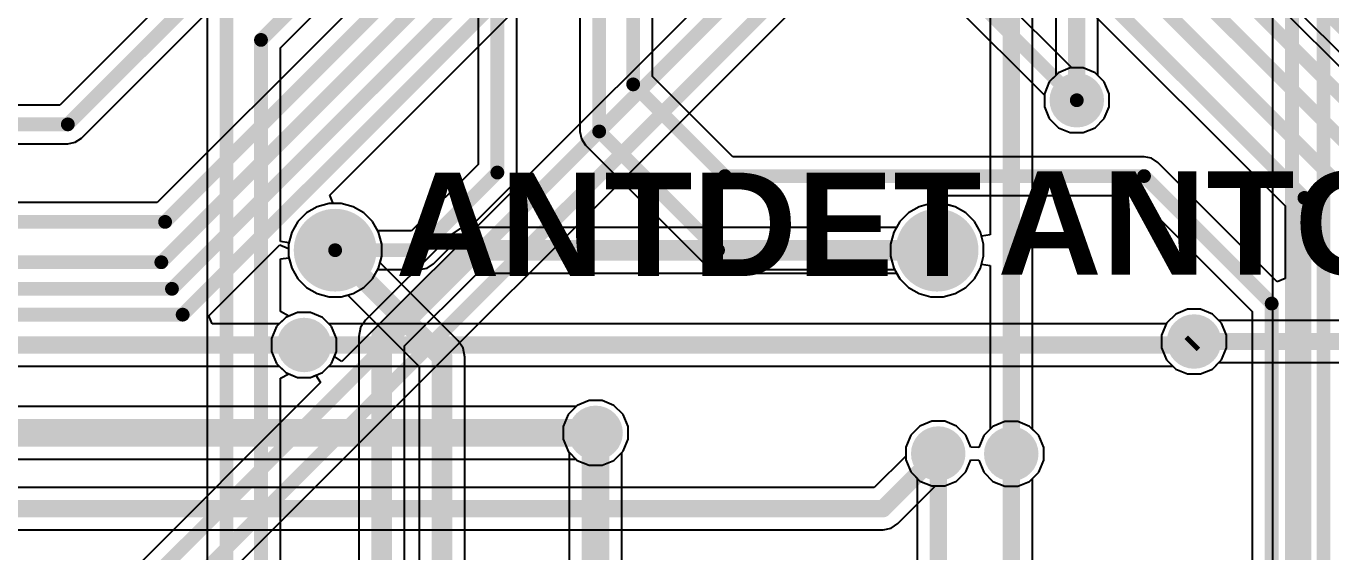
# Model space of a CAD drawing. Header units: inches. Extents: x -0.91 to 3.86, y -0.82 to 4.16.
# Drawn here: x 0.829 to 1.585, y 1.929 to 2.234 of the extents above; entities that cross this region are included whole.
import ezdxf

# ---------------------------------------------------------------- set-up
doc = ezdxf.new("R2010")
doc.units = ezdxf.units.IN
doc.header["$MEASUREMENT"] = 0
for name, color, linetype in [('Bottom Layer 1', 5, 'Continuous'), ('Bottom Solder', 6, 'Continuous'), ('GND+Signal', 16, 'Continuous'), ('Multi-Layer', 9, 'Continuous'), ('Pad Holes', 156, 'Continuous'), ('PWR+Signal', 76, 'Continuous'), ('Top Layer 1', 1, 'Continuous'), ('Top Overlay', 2, 'Continuous'), ('Top Solder', 216, 'Continuous'), ('Via Holes', 16, 'Continuous')]:
    doc.layers.add(name, color=color, linetype=linetype)
doc.styles.add('Arial_Bold', font='', dxfattribs={"height": 0.2})
doc.styles.get('Arial_Bold').set_extended_font_data('Arial', bold=True)

# ---------------------------------------------------------------- blocks, each defined once
blk = doc.blocks.new('T____P______TH_1_8___H_________0_92___70')
at = {"layer": 'Bottom Layer 1'}
h = blk.add_hatch(color=5, dxfattribs=at)
edge = h.paths.add_edge_path()
edge.add_arc((0, 0), 0.02, 0, 360)
at = {"layer": 'Bottom Solder'}
h = blk.add_hatch(color=6, dxfattribs=at)
edge = h.paths.add_edge_path()
edge.add_arc((0, 0), 0.024, 0, 360)
at = {"layer": 'GND+Signal'}
h = blk.add_hatch(color=16, dxfattribs=at)
edge = h.paths.add_edge_path()
edge.add_arc((0, 0), 0.02, 0, 360)
at = {"layer": 'Multi-Layer'}
h = blk.add_hatch(color=9, dxfattribs=at)
edge = h.paths.add_edge_path()
edge.add_arc((0, 0), 0.02, 0, 360)
at = {"layer": 'Pad Holes'}
h = blk.add_hatch(color=7, dxfattribs=at)
edge = h.paths.add_edge_path()
edge.add_arc((0, 0), 0.01, 0, 360)
at = {"layer": 'PWR+Signal'}
h = blk.add_hatch(color=76, dxfattribs=at)
edge = h.paths.add_edge_path()
edge.add_arc((0, 0), 0.02, 0, 360)
at = {"layer": 'Top Layer 1'}
h = blk.add_hatch(color=1, dxfattribs=at)
edge = h.paths.add_edge_path()
edge.add_arc((0, 0), 0.02, 0, 360)
at = {"layer": 'Top Solder'}
h = blk.add_hatch(color=216, dxfattribs=at)
edge = h.paths.add_edge_path()
edge.add_arc((0, 0), 0.024, 0, 360)
blk = doc.blocks.new('T____P______TH_1_8___H_________0_92___71')
at = {"layer": 'Bottom Layer 1'}
h = blk.add_hatch(color=5, dxfattribs=at)
edge = h.paths.add_edge_path()
edge.add_arc((0, 0), 0.02, 0, 360)
at = {"layer": 'Bottom Solder'}
h = blk.add_hatch(color=6, dxfattribs=at)
edge = h.paths.add_edge_path()
edge.add_arc((0, 0), 0.024, 0, 360)
at = {"layer": 'GND+Signal'}
h = blk.add_hatch(color=16, dxfattribs=at)
edge = h.paths.add_edge_path()
edge.add_arc((0, 0), 0.02, 0, 360)
at = {"layer": 'Multi-Layer'}
h = blk.add_hatch(color=9, dxfattribs=at)
edge = h.paths.add_edge_path()
edge.add_arc((0, 0), 0.02, 0, 360)
at = {"layer": 'Pad Holes'}
h = blk.add_hatch(color=7, dxfattribs=at)
edge = h.paths.add_edge_path()
edge.add_arc((0, 0), 0.01, 0, 360)
at = {"layer": 'PWR+Signal'}
h = blk.add_hatch(color=76, dxfattribs=at)
edge = h.paths.add_edge_path()
edge.add_arc((0, 0), 0.02, 0, 360)
at = {"layer": 'Top Layer 1'}
h = blk.add_hatch(color=1, dxfattribs=at)
edge = h.paths.add_edge_path()
edge.add_arc((0, 0), 0.02, 0, 360)
at = {"layer": 'Top Solder'}
h = blk.add_hatch(color=216, dxfattribs=at)
edge = h.paths.add_edge_path()
edge.add_arc((0, 0), 0.024, 0, 360)

msp = doc.modelspace()

# ---------------------------------------------------------------- hatches: boundary and pattern name
at = {"layer": 'Bottom Layer 1'}
h = msp.add_hatch(color=5, dxfattribs=at)
edge = h.paths.add_edge_path()
edge.add_arc((1.438, 2.191), 0.01181, 0, 360)
h = msp.add_hatch(color=5, dxfattribs=at)
edge = h.paths.add_edge_path()
edge.add_arc((0.99, 2.049), 0.01181, 0, 360)
h = msp.add_hatch(color=5, dxfattribs=at)
edge = h.paths.add_edge_path()
edge.add_arc((1.506, 2.051), 0.01181, 0, 360)
h = msp.add_hatch(color=5, dxfattribs=at)
edge = h.paths.add_edge_path()
edge.add_arc((1.159, 1.998), 0.01181, 0, 360)
h = msp.add_hatch(color=5, dxfattribs=at)
edge = h.paths.add_edge_path()
edge.add_arc((1.35767, 1.986), 0.01181, 0, 360)
h = msp.add_hatch(color=5, dxfattribs=at)
edge = h.paths.add_edge_path()
edge.add_arc((1.4, 1.98581), 0.01181, 0, 360)
at = {"layer": 'Bottom Solder'}
h = msp.add_hatch(color=6, dxfattribs=at)
edge = h.paths.add_edge_path()
edge.add_arc((1.438, 2.191), 0.01581, 0, 360)
h = msp.add_hatch(color=6, dxfattribs=at)
edge = h.paths.add_edge_path()
edge.add_arc((1.506, 2.051), 0.01581, 0, 360)
h = msp.add_hatch(color=6, dxfattribs=at)
edge = h.paths.add_edge_path()
edge.add_arc((0.99, 2.049), 0.01581, 0, 360)
h = msp.add_hatch(color=6, dxfattribs=at)
edge = h.paths.add_edge_path()
edge.add_arc((1.159, 1.998), 0.01581, 0, 360)
h = msp.add_hatch(color=6, dxfattribs=at)
edge = h.paths.add_edge_path()
edge.add_arc((1.35767, 1.986), 0.01581, 0, 360)
h = msp.add_hatch(color=6, dxfattribs=at)
edge = h.paths.add_edge_path()
edge.add_arc((1.4, 1.98581), 0.01581, 0, 360)
at = {"layer": 'GND+Signal'}
h = msp.add_hatch(color=16, dxfattribs=at)
edge = h.paths.add_edge_path()
edge.add_arc((1.438, 2.191), 0.01181, 0, 360)
h = msp.add_hatch(color=16, dxfattribs=at)
edge = h.paths.add_edge_path()
edge.add_arc((0.99, 2.049), 0.01181, 0, 360)
h = msp.add_hatch(color=16, dxfattribs=at)
edge = h.paths.add_edge_path()
edge.add_arc((1.506, 2.051), 0.01181, 0, 360)
h = msp.add_hatch(color=16, dxfattribs=at)
edge = h.paths.add_edge_path()
edge.add_arc((1.159, 1.998), 0.01181, 0, 360)
h = msp.add_hatch(color=16, dxfattribs=at)
edge = h.paths.add_edge_path()
edge.add_arc((1.35767, 1.986), 0.01181, 0, 360)
h = msp.add_hatch(color=16, dxfattribs=at)
edge = h.paths.add_edge_path()
edge.add_arc((1.4, 1.98581), 0.01181, 0, 360)
at = {"layer": 'PWR+Signal'}
h = msp.add_hatch(color=76, dxfattribs=at)
edge = h.paths.add_edge_path()
edge.add_arc((1.438, 2.191), 0.01181, 0, 360)
h = msp.add_hatch(color=76, dxfattribs=at)
edge = h.paths.add_edge_path()
edge.add_arc((0.99, 2.049), 0.01181, 0, 360)
h = msp.add_hatch(color=76, dxfattribs=at)
edge = h.paths.add_edge_path()
edge.add_arc((1.506, 2.051), 0.01181, 0, 360)
h = msp.add_hatch(color=76, dxfattribs=at)
edge = h.paths.add_edge_path()
edge.add_arc((1.159, 1.998), 0.01181, 0, 360)
h = msp.add_hatch(color=76, dxfattribs=at)
edge = h.paths.add_edge_path()
edge.add_arc((1.35767, 1.986), 0.01181, 0, 360)
h = msp.add_hatch(color=76, dxfattribs=at)
edge = h.paths.add_edge_path()
edge.add_arc((1.4, 1.98581), 0.01181, 0, 360)
at = {"layer": 'Top Layer 1'}
h = msp.add_hatch(color=1, dxfattribs=at)
edge = h.paths.add_edge_path()
edge.add_arc((1.438, 2.191), 0.01181, 0, 360)
h = msp.add_hatch(color=1, dxfattribs=at)
edge = h.paths.add_edge_path()
edge.add_arc((0.99, 2.049), 0.01181, 0, 360)
h = msp.add_hatch(color=1, dxfattribs=at)
edge = h.paths.add_edge_path()
edge.add_arc((1.506, 2.051), 0.01181, 0, 360)
h = msp.add_hatch(color=1, dxfattribs=at)
edge = h.paths.add_edge_path()
edge.add_arc((1.159, 1.998), 0.01181, 0, 360)
h = msp.add_hatch(color=1, dxfattribs=at)
edge = h.paths.add_edge_path()
edge.add_arc((1.35767, 1.986), 0.01181, 0, 360)
h = msp.add_hatch(color=1, dxfattribs=at)
edge = h.paths.add_edge_path()
edge.add_arc((1.4, 1.98581), 0.01181, 0, 360)
at = {"layer": 'Via Holes'}
h = msp.add_hatch(color=7, dxfattribs=at)
edge = h.paths.add_edge_path()
edge.add_arc((1.438, 2.191), 0.00591, 0, 360)
h = msp.add_hatch(color=7, dxfattribs=at)
edge = h.paths.add_edge_path()
edge.add_arc((0.99, 2.049), 0.00591, 0, 360)
h = msp.add_hatch(color=7, dxfattribs=at)
edge = h.paths.add_edge_path()
edge.add_arc((1.506, 2.051), 0.00591, 0, 360)
h = msp.add_hatch(color=7, dxfattribs=at)
edge = h.paths.add_edge_path()
edge.add_arc((1.159, 1.998), 0.00591, 0, 360)
h = msp.add_hatch(color=7, dxfattribs=at)
edge = h.paths.add_edge_path()
edge.add_arc((1.35767, 1.986), 0.00591, 0, 360)
h = msp.add_hatch(color=7, dxfattribs=at)
edge = h.paths.add_edge_path()
edge.add_arc((1.4, 1.98581), 0.00591, 0, 360)

# ---------------------------------------------------------------- linework, layer by layer
at = {"layer": 'Bottom Layer 1'}
for p, q in [((1.00486, 2.136), (1.43665, 2.56778)), ((1.05278, 2.39265), (0.84835, 2.18822)), ((0.86093, 2.16907), (1.07193, 2.38007)), ((1.01314, 2.24), (0.90476, 2.13162)), ((1.43426, 2.20981), (1.42734, 2.20695)), ((1.44174, 2.20981), (1.43426, 2.20981)), ((1.44866, 2.20695), (1.44174, 2.20981)), ((1.42205, 2.20166), (1.41919, 2.19474)), ((1.42734, 2.20695), (1.42205, 2.20166)), ((1.45395, 2.20166), (1.44866, 2.20695)), ((1.45681, 2.19474), (1.45395, 2.20166)), ((1.41919, 2.19474), (1.41919, 2.18726)), ((1.45681, 2.18726), (1.45681, 2.19474)), ((0.84835, 2.18822), (0.58743, 2.18822)), ((1.41919, 2.18726), (1.42205, 2.18034)), ((1.45395, 2.18034), (1.45681, 2.18726)), ((1.42205, 2.18034), (1.42734, 2.17505)), ((1.44866, 2.17505), (1.45395, 2.18034)), ((1.42734, 2.17505), (1.43426, 2.17219)), ((1.43426, 2.17219), (1.44174, 2.17219)), ((1.44174, 2.17219), (1.44866, 2.17505)), ((0.58743, 2.16578), (0.853, 2.16578)), ((0.853, 2.16578), (0.85729, 2.16664)), ((0.853, 2.16578), (0.853, 2.16578)), ((0.85729, 2.16664), (0.86093, 2.16907)), ((1.00693, 2.131), (1.00486, 2.136)), ((0.90476, 2.13162), (0.79079, 2.13162)), ((1.01156, 2.131), (1.00693, 2.131)), ((1.01842, 2.12916), (1.01156, 2.131)), ((1.02458, 2.12561), (1.01842, 2.12916)), ((1.34658, 2.12916), (1.34042, 2.12561)), ((1.35345, 2.131), (1.34658, 2.12916)), ((1.36056, 2.131), (1.35345, 2.131)), ((1.36742, 2.12916), (1.36056, 2.131)), ((1.37358, 2.12561), (1.36742, 2.12916)), ((1.02961, 2.12058), (1.02458, 2.12561)), ((1.03316, 2.11442), (1.02961, 2.12058)), ((1.3354, 2.12058), (1.33184, 2.11442)), ((1.34042, 2.12561), (1.3354, 2.12058)), ((1.37861, 2.12058), (1.37358, 2.12561)), ((1.38216, 2.11442), (1.37861, 2.12058)), ((1.035, 2.10755), (1.03316, 2.11442)), ((1.33184, 2.11442), (1.33, 2.10755)), ((1.384, 2.10755), (1.38216, 2.11442)), ((0.93472, 2.06585), (0.976, 2.10714)), ((0.976, 2.10714), (0.981, 2.10507)), ((0.981, 2.10507), (0.981, 2.10045)), ((1.035, 2.10045), (1.035, 2.10755)), ((1.33, 2.10755), (1.33, 2.10045)), ((1.384, 2.10045), (1.384, 2.10755)), ((0.981, 2.10045), (0.98284, 2.09358)), ((1.03401, 2.09674), (1.035, 2.10045)), ((1.07937, 2.05137), (1.03401, 2.09674)), ((1.33, 2.10045), (1.33184, 2.09358)), ((1.38216, 2.09358), (1.384, 2.10045)), ((0.98284, 2.09358), (0.9864, 2.08742)), ((1.33184, 2.09358), (1.3354, 2.08742)), ((1.37861, 2.08742), (1.38216, 2.09358)), ((0.9864, 2.08742), (0.99142, 2.08239)), ((0.99142, 2.08239), (0.99758, 2.07884)), ((1.3354, 2.08742), (1.34042, 2.08239)), ((1.34042, 2.08239), (1.34658, 2.07884)), ((1.36742, 2.07884), (1.37358, 2.08239)), ((1.37358, 2.08239), (1.37861, 2.08742)), ((0.99758, 2.07884), (1.00445, 2.077)), ((1.00445, 2.077), (1.01156, 2.077)), ((1.01156, 2.077), (1.01526, 2.07799)), ((1.01526, 2.07799), (1.05675, 2.03651)), ((1.34658, 2.07884), (1.35345, 2.077)), ((1.35345, 2.077), (1.36056, 2.077)), ((1.36056, 2.077), (1.36742, 2.07884)), ((0.93663, 2.06124), (0.93472, 2.06585)), ((0.98626, 2.06781), (0.97934, 2.06495)), ((0.99374, 2.06781), (0.98626, 2.06781)), ((1.00066, 2.06495), (0.99374, 2.06781)), ((1.49534, 2.06695), (1.49005, 2.06166)), ((1.50226, 2.06981), (1.49534, 2.06695)), ((1.50974, 2.06981), (1.50226, 2.06981)), ((1.51666, 2.06695), (1.50974, 2.06981)), ((1.52037, 2.06324), (1.51666, 2.06695)), ((0.97563, 2.06124), (0.93663, 2.06124)), ((0.97934, 2.06495), (0.97563, 2.06124)), ((1.00595, 2.05966), (1.00066, 2.06495)), ((1.00881, 2.05274), (1.00595, 2.05966)), ((1.49005, 2.06166), (1.48719, 2.05474)), ((2.38793, 2.06324), (1.52037, 2.06324)), ((1.00881, 2.04526), (1.00881, 2.05274)), ((1.08225, 2.04707), (1.07937, 2.05137)), ((1.48719, 2.05474), (1.48719, 2.04726)), ((1.00595, 2.03834), (1.00881, 2.04526)), ((1.08325, 2.042), (1.08225, 2.04707)), ((1.48719, 2.04726), (1.49005, 2.04034)), ((0.80047, 2.03676), (0.97563, 2.03676)), ((0.97563, 2.03676), (0.97934, 2.03305)), ((1.00066, 2.03305), (1.00595, 2.03834)), ((1.05675, 2.03651), (1.05675, 1.84072)), ((1.08325, 0.954), (1.08325, 2.042)), ((1.49005, 2.04034), (1.49534, 2.03505)), ((1.51666, 2.03505), (1.52037, 2.03876)), ((1.52037, 2.03876), (2.393, 2.03876)), ((0.97934, 2.03305), (0.98626, 2.03019)), ((0.98626, 2.03019), (0.99374, 2.03019)), ((0.99374, 2.03019), (1.00066, 2.03305)), ((1.49534, 2.03505), (1.50226, 2.03219)), ((1.50226, 2.03219), (1.50974, 2.03219)), ((1.50974, 2.03219), (1.51666, 2.03505)), ((1.14834, 2.01395), (1.14305, 2.00866)), ((1.15526, 2.01681), (1.14834, 2.01395)), ((1.16274, 2.01681), (1.15526, 2.01681)), ((1.16966, 2.01395), (1.16274, 2.01681)), ((1.17495, 2.00866), (1.16966, 2.01395)), ((1.14305, 2.00866), (1.14019, 2.00174)), ((1.17781, 2.00174), (1.17495, 2.00866)), ((1.35393, 2.00481), (1.34702, 2.00195)), ((1.36141, 2.00481), (1.35393, 2.00481)), ((1.36833, 2.00195), (1.36141, 2.00481)), ((1.14019, 2.00174), (1.14019, 1.99426)), ((1.17781, 1.99426), (1.17781, 2.00174)), ((1.34702, 2.00195), (1.34173, 1.99666)), ((1.37362, 1.99666), (1.36833, 2.00195)), ((1.38934, 2.00176), (1.38405, 1.99647)), ((1.39626, 2.00462), (1.38934, 2.00176)), ((1.40374, 2.00462), (1.39626, 2.00462)), ((1.41066, 2.00176), (1.40374, 2.00462)), ((1.41595, 1.99647), (1.41066, 2.00176)), ((1.14019, 1.99426), (1.14305, 1.98734)), ((1.17495, 1.98734), (1.17781, 1.99426)), ((1.34173, 1.99666), (1.33886, 1.98974)), ((1.33886, 1.98974), (1.33886, 1.98226)), ((1.37648, 1.98974), (1.37362, 1.99666)), ((1.38119, 1.98955), (1.37648, 1.98974)), ((1.38405, 1.99647), (1.38119, 1.98955)), ((1.41881, 1.98955), (1.41595, 1.99647)), ((1.14305, 1.98734), (1.14371, 1.98669)), ((1.14371, 1.98669), (1.14371, 1.64)), ((1.17429, 1.98669), (1.17495, 1.98734)), ((1.17429, 1.64633), (1.17429, 1.98669)), ((1.33886, 1.98226), (1.34173, 1.97534)), ((1.41881, 1.98207), (1.41881, 1.98955)), ((1.34173, 1.97534), (1.34544, 1.97163)), ((1.41224, 1.97144), (1.41595, 1.97516)), ((1.41595, 1.97516), (1.41881, 1.98207)), ((1.34544, 1.97163), (1.34544, 1.22276)), ((1.41224, 1.21001), (1.41224, 1.97144))]:
    msp.add_line(p, q, dxfattribs=at)
for points in [[(0.90941, 2.12041, 0.008, 0.008, 0), (1.469, 2.68, 0.008, 0.008, 0)], [(0.90721, 2.097, 0.008, 0.008, 0), (1.45721, 2.647, 0.008, 0.008, 0)], [(0.91338, 2.08159, 0.008, 0.008, 0), (1.44479, 2.613, 0.008, 0.008, 0)], [(0.91959, 2.06659, 0.008, 0.008, 0), (1.432, 2.579, 0.008, 0.008, 0)], [(0.853, 2.177, 0.008, 0.008, 0), (1.064, 2.388, 0.008, 0.008, 0)], [(0.545, 2.177, 0.008, 0.008, 0), (0.853, 2.177, 0.008, 0.008, 0)], [(0.79079, 2.12041, 0.008, 0.008, 0), (0.90941, 2.12041, 0.008, 0.008, 0)], [(1.008, 2.104, 0.012, 0.012, 0), (1.07, 2.042, 0.012, 0.012, 0)], [(0.48, 2.097, 0.008, 0.008, 0), (0.90721, 2.097, 0.008, 0.008, 0)], [(0.48638, 2.08159, 0.008, 0.008, 0), (0.91338, 2.08159, 0.008, 0.008, 0)], [(0.49259, 2.06659, 0.008, 0.008, 0), (0.91959, 2.06659, 0.008, 0.008, 0)], [(0.7954, 2.049, 0.01, 0.01, 0), (0.99, 2.049, 0.01, 0.01, 0)], [(1.506, 2.051, 0.01, 0.01, 0), (2.393, 2.051, 0.01, 0.01, 0)], [(1.07, 0.954, 0.012, 0.012, 0), (1.07, 2.042, 0.012, 0.012, 0)], [(1.159, 1.64, 0.016, 0.016, 0), (1.159, 1.998, 0.016, 0.016, 0)], [(1.35767, 1.22276, 0.01, 0.01, 0), (1.35767, 1.986, 0.01, 0.01, 0)], [(1.4, 1.20494, 0.01, 0.01, 0), (1.4, 1.98581, 0.01, 0.01, 0)]]:
    msp.add_lwpolyline(points, format="xyseb", dxfattribs=at)
for points in [[(0.851, 2.177, 0.004, 0.004, 1), (0.855, 2.177, 0.004, 0.004, 1)], [(0.851, 2.177, 0.004, 0.004, 1), (0.855, 2.177, 0.004, 0.004, 1)], [(0.90741, 2.12041, 0.004, 0.004, 1), (0.91141, 2.12041, 0.004, 0.004, 1)], [(0.90741, 2.12041, 0.004, 0.004, 1), (0.91141, 2.12041, 0.004, 0.004, 1)], [(1.005, 2.104, 0.006, 0.006, 1), (1.011, 2.104, 0.006, 0.006, 1)], [(0.90521, 2.097, 0.004, 0.004, 1), (0.90921, 2.097, 0.004, 0.004, 1)], [(0.90521, 2.097, 0.004, 0.004, 1), (0.90921, 2.097, 0.004, 0.004, 1)], [(0.91138, 2.08159, 0.004, 0.004, 1), (0.91538, 2.08159, 0.004, 0.004, 1)], [(0.91138, 2.08159, 0.004, 0.004, 1), (0.91538, 2.08159, 0.004, 0.004, 1)], [(0.91759, 2.06659, 0.004, 0.004, 1), (0.92159, 2.06659, 0.004, 0.004, 1)], [(0.91759, 2.06659, 0.004, 0.004, 1), (0.92159, 2.06659, 0.004, 0.004, 1)], [(0.9875, 2.049, 0.005, 0.005, 1), (0.9925, 2.049, 0.005, 0.005, 1)], [(1.5035, 2.051, 0.005, 0.005, 1), (1.5085, 2.051, 0.005, 0.005, 1)], [(1.067, 2.042, 0.006, 0.006, 1), (1.073, 2.042, 0.006, 0.006, 1)], [(1.067, 2.042, 0.006, 0.006, 1), (1.073, 2.042, 0.006, 0.006, 1)], [(1.155, 1.998, 0.008, 0.008, 1), (1.163, 1.998, 0.008, 0.008, 1)], [(1.35517, 1.986, 0.005, 0.005, 1), (1.36017, 1.986, 0.005, 0.005, 1)], [(1.3975, 1.98581, 0.005, 0.005, 1), (1.4025, 1.98581, 0.005, 0.005, 1)]]:
    msp.add_lwpolyline(points, format="xyseb", close=True, dxfattribs=at)
at = {"layer": 'GND+Signal'}
for p, q in [((1.55157, 2.59544), (1.55157, 1.86519)), ((1.41224, 2.00018), (1.41224, 2.55)), ((1.42576, 2.54413), (1.42576, 2.20537)), ((1.45024, 2.20537), (1.45024, 2.5492)), ((0.93378, 2.52461), (0.93378, 1.89265)), ((1.38776, 2.26317), (1.38776, 2.11283)), ((0.97622, 2.22135), (1.00146, 2.2466)), ((0.97622, 2.10901), (0.97622, 2.22135)), ((1.42205, 2.20166), (1.41919, 2.19474)), ((1.42576, 2.20537), (1.42205, 2.20166)), ((1.45395, 2.20166), (1.45024, 2.20537)), ((1.45681, 2.19474), (1.45395, 2.20166)), ((1.41919, 2.19474), (1.41919, 2.18726)), ((1.45681, 2.18726), (1.45681, 2.19474)), ((1.41919, 2.18726), (1.42205, 2.18034)), ((1.45395, 2.18034), (1.45681, 2.18726)), ((1.42205, 2.18034), (1.42734, 2.17505)), ((1.44866, 2.17505), (1.45395, 2.18034)), ((1.42734, 2.17505), (1.43426, 2.17219)), ((1.43426, 2.17219), (1.44174, 2.17219)), ((1.44174, 2.17219), (1.44866, 2.17505)), ((0.99758, 2.12916), (0.99142, 2.12561)), ((1.00445, 2.131), (0.99758, 2.12916)), ((1.01156, 2.131), (1.00445, 2.131)), ((1.01842, 2.12916), (1.01156, 2.131)), ((1.02458, 2.12561), (1.01842, 2.12916)), ((1.34658, 2.12916), (1.34042, 2.12561)), ((1.35345, 2.131), (1.34658, 2.12916)), ((1.36056, 2.131), (1.35345, 2.131)), ((1.36742, 2.12916), (1.36056, 2.131)), ((1.37358, 2.12561), (1.36742, 2.12916)), ((0.9864, 2.12058), (0.98284, 2.11442)), ((0.99142, 2.12561), (0.9864, 2.12058)), ((1.02961, 2.12058), (1.02458, 2.12561)), ((1.03316, 2.11442), (1.02961, 2.12058)), ((1.3354, 2.12058), (1.33348, 2.11725)), ((1.34042, 2.12561), (1.3354, 2.12058)), ((1.37861, 2.12058), (1.37358, 2.12561)), ((1.38216, 2.11442), (1.37861, 2.12058)), ((0.98284, 2.11442), (0.98122, 2.10836)), ((1.07563, 2.11337), (1.02563, 2.06337)), ((1.035, 2.10755), (1.03316, 2.11442)), ((1.07993, 2.11625), (1.07563, 2.11337)), ((1.085, 2.11725), (1.07993, 2.11625)), ((1.33348, 2.11725), (1.085, 2.11725)), ((1.38276, 2.11217), (1.38216, 2.11442)), ((1.38776, 2.11283), (1.38276, 2.11217)), ((0.98122, 2.10836), (0.97622, 2.10901)), ((1.035, 2.10045), (1.035, 2.10755)), ((0.97622, 2.09899), (0.98122, 2.09964)), ((0.97622, 2.06835), (0.97622, 2.09899)), ((0.98122, 2.09964), (0.98284, 2.09358)), ((1.03316, 2.09358), (1.035, 2.10045)), ((1.38216, 2.09358), (1.38276, 2.09583)), ((1.38276, 2.09583), (1.38776, 2.09517)), ((0.98284, 2.09358), (0.9864, 2.08742)), ((1.02961, 2.08742), (1.03316, 2.09358)), ((1.04825, 2.04851), (1.09049, 2.09075)), ((1.09049, 2.09075), (1.33348, 2.09075)), ((1.33348, 2.09075), (1.3354, 2.08742)), ((1.37861, 2.08742), (1.38216, 2.09358)), ((1.38776, 2.09517), (1.38776, 2.00018)), ((0.9864, 2.08742), (0.99142, 2.08239)), ((0.99142, 2.08239), (0.99758, 2.07884)), ((1.01842, 2.07884), (1.02458, 2.08239)), ((1.02458, 2.08239), (1.02961, 2.08742)), ((1.3354, 2.08742), (1.34042, 2.08239)), ((1.34042, 2.08239), (1.34658, 2.07884)), ((1.36742, 2.07884), (1.37358, 2.08239)), ((1.37358, 2.08239), (1.37861, 2.08742)), ((0.99758, 2.07884), (1.00445, 2.077)), ((1.00445, 2.077), (1.01156, 2.077)), ((1.01156, 2.077), (1.01842, 2.07884)), ((1.34658, 2.07884), (1.35345, 2.077)), ((1.35345, 2.077), (1.36056, 2.077)), ((1.36056, 2.077), (1.36742, 2.07884)), ((0.98122, 2.06572), (0.97622, 2.06835)), ((0.98626, 2.06781), (0.98122, 2.06572)), ((0.99374, 2.06781), (0.98626, 2.06781)), ((1.00066, 2.06495), (0.99374, 2.06781)), ((1.49534, 2.06695), (1.49005, 2.06166)), ((1.50226, 2.06981), (1.49534, 2.06695)), ((1.50974, 2.06981), (1.50226, 2.06981)), ((1.51666, 2.06695), (1.50974, 2.06981)), ((1.52195, 2.06166), (1.51666, 2.06695)), ((1.00595, 2.05966), (1.00066, 2.06495)), ((1.00881, 2.05274), (1.00595, 2.05966)), ((1.02275, 2.05907), (1.02175, 2.054)), ((1.02563, 2.06337), (1.02275, 2.05907)), ((1.49005, 2.06166), (1.48719, 2.05474)), ((1.52481, 2.05474), (1.52195, 2.06166)), ((1.00881, 2.04526), (1.00881, 2.05274)), ((1.02175, 2.054), (1.02175, 1.84435)), ((1.48719, 2.05474), (1.48719, 2.04726)), ((1.52481, 2.04726), (1.52481, 2.05474)), ((1.00595, 2.03834), (1.00881, 2.04526)), ((1.04825, 1.84435), (1.04825, 2.04851)), ((1.48719, 2.04726), (1.49005, 2.04034)), ((1.52195, 2.04034), (1.52481, 2.04726)), ((1.00066, 2.03305), (1.00595, 2.03834)), ((1.49005, 2.04034), (1.49534, 2.03505)), ((1.51666, 2.03505), (1.52195, 2.04034)), ((0.97622, 2.02965), (0.98122, 2.03228)), ((0.97622, 1.441), (0.97622, 2.02965)), ((0.98122, 2.03228), (0.98626, 2.03019)), ((0.98626, 2.03019), (0.99374, 2.03019)), ((0.99374, 2.03019), (1.00066, 2.03305)), ((1.49534, 2.03505), (1.50226, 2.03219)), ((1.50226, 2.03219), (1.50974, 2.03219)), ((1.50974, 2.03219), (1.51666, 2.03505)), ((1.14834, 2.01395), (1.14305, 2.00866)), ((1.15526, 2.01681), (1.14834, 2.01395)), ((1.16274, 2.01681), (1.15526, 2.01681)), ((1.16966, 2.01395), (1.16274, 2.01681)), ((1.17495, 2.00866), (1.16966, 2.01395)), ((1.14305, 2.00866), (1.14019, 2.00174)), ((1.17781, 2.00174), (1.17495, 2.00866)), ((1.35393, 2.00481), (1.34702, 2.00195)), ((1.36141, 2.00481), (1.35393, 2.00481)), ((1.36833, 2.00195), (1.36141, 2.00481)), ((1.14019, 2.00174), (1.14019, 1.99426)), ((1.17781, 1.99426), (1.17781, 2.00174)), ((1.34702, 2.00195), (1.34173, 1.99666)), ((1.37362, 1.99666), (1.36833, 2.00195)), ((1.38776, 2.00018), (1.38405, 1.99647)), ((1.41595, 1.99647), (1.41224, 2.00018)), ((1.14019, 1.99426), (1.14305, 1.98734)), ((1.17495, 1.98734), (1.17781, 1.99426)), ((1.34173, 1.99666), (1.33886, 1.98974)), ((1.33886, 1.98974), (1.33886, 1.98226)), ((1.37648, 1.98974), (1.37362, 1.99666)), ((1.38119, 1.98955), (1.37648, 1.98974)), ((1.38405, 1.99647), (1.38119, 1.98955)), ((1.41881, 1.98955), (1.41595, 1.99647)), ((1.14305, 1.98734), (1.14834, 1.98205)), ((1.16966, 1.98205), (1.17495, 1.98734)), ((1.33886, 1.98226), (1.34173, 1.97534)), ((1.37362, 1.97534), (1.37648, 1.98226)), ((1.37648, 1.98226), (1.38119, 1.98207)), ((1.41881, 1.98207), (1.41881, 1.98955)), ((1.14834, 1.98205), (1.15526, 1.97919)), ((1.15526, 1.97919), (1.16274, 1.97919)), ((1.16274, 1.97919), (1.16966, 1.98205)), ((1.34173, 1.97534), (1.34702, 1.97005)), ((1.36833, 1.97005), (1.37362, 1.97534)), ((1.38119, 1.98207), (1.38405, 1.97516)), ((1.38405, 1.97516), (1.38934, 1.96986)), ((1.41066, 1.96986), (1.41595, 1.97516)), ((1.41595, 1.97516), (1.41881, 1.98207)), ((1.34702, 1.97005), (1.35393, 1.96719)), ((1.35393, 1.96719), (1.36141, 1.96719)), ((1.36141, 1.96719), (1.36833, 1.97005)), ((1.38934, 1.96986), (1.39626, 1.967)), ((1.39626, 1.967), (1.40374, 1.967)), ((1.40374, 1.967), (1.41066, 1.96986))]:
    msp.add_line(p, q, dxfattribs=at)
for points in [[(1.56279, 1.86054, 0.008, 0.008, 0), (1.56279, 2.951, 0.008, 0.008, 0)], [(1.581, 2.948, 0.008, 0.008, 0), (1.581, 1.853, 0.008, 0.008, 0)], [(1.4, 1.98581, 0.01, 0.01, 0), (1.4, 2.55, 0.01, 0.01, 0)], [(1.438, 2.191, 0.01, 0.01, 0), (1.438, 2.5492, 0.01, 0.01, 0)], [(0.945, 1.888, 0.008, 0.008, 0), (0.945, 2.54, 0.008, 0.008, 0)], [(0.965, 2.226, 0.008, 0.008, 0), (1.011, 2.272, 0.008, 0.008, 0)], [(0.965, 1.441, 0.008, 0.008, 0), (0.965, 2.226, 0.008, 0.008, 0)], [(1.035, 2.054, 0.012, 0.012, 0), (1.085, 2.104, 0.012, 0.012, 0)], [(1.085, 2.104, 0.012, 0.012, 0), (1.357, 2.104, 0.012, 0.012, 0)], [(1.035, 1.831, 0.012, 0.012, 0), (1.035, 2.054, 0.012, 0.012, 0)]]:
    msp.add_lwpolyline(points, format="xyseb", dxfattribs=at)
for points in [[(0.963, 2.226, 0.004, 0.004, 1), (0.967, 2.226, 0.004, 0.004, 1)], [(0.963, 2.226, 0.004, 0.004, 1), (0.967, 2.226, 0.004, 0.004, 1)], [(1.4355, 2.191, 0.005, 0.005, 1), (1.4405, 2.191, 0.005, 0.005, 1)], [(1.082, 2.104, 0.006, 0.006, 1), (1.088, 2.104, 0.006, 0.006, 1)], [(1.082, 2.104, 0.006, 0.006, 1), (1.088, 2.104, 0.006, 0.006, 1)], [(1.354, 2.104, 0.006, 0.006, 1), (1.36, 2.104, 0.006, 0.006, 1)], [(1.032, 2.054, 0.006, 0.006, 1), (1.038, 2.054, 0.006, 0.006, 1)], [(1.032, 2.054, 0.006, 0.006, 1), (1.038, 2.054, 0.006, 0.006, 1)], [(1.3975, 1.98581, 0.005, 0.005, 1), (1.4025, 1.98581, 0.005, 0.005, 1)]]:
    msp.add_lwpolyline(points, format="xyseb", close=True, dxfattribs=at)
at = {"layer": 'PWR+Signal'}
for p, q in [((0.91622, 1.88635), (1.73124, 2.70138)), ((1.52958, 2.55719), (1.01181, 2.03942)), ((1.43426, 2.20981), (1.42734, 2.20695)), ((1.44174, 2.20981), (1.43426, 2.20981)), ((1.44866, 2.20695), (1.44174, 2.20981)), ((1.42205, 2.20166), (1.41919, 2.19474)), ((1.42734, 2.20695), (1.42205, 2.20166)), ((1.45395, 2.20166), (1.44866, 2.20695)), ((1.45681, 2.19474), (1.45395, 2.20166)), ((1.41919, 2.19474), (1.41919, 2.18726)), ((1.45681, 2.18726), (1.45681, 2.19474)), ((1.41919, 2.18726), (1.42205, 2.18034)), ((1.45395, 2.18034), (1.45681, 2.18726)), ((1.42205, 2.18034), (1.42734, 2.17505)), ((1.44866, 2.17505), (1.45395, 2.18034)), ((1.42734, 2.17505), (1.43426, 2.17219)), ((1.43426, 2.17219), (1.44174, 2.17219)), ((1.44174, 2.17219), (1.44866, 2.17505)), ((0.99758, 2.12916), (0.99142, 2.12561)), ((1.00445, 2.131), (0.99758, 2.12916)), ((1.01156, 2.131), (1.00445, 2.131)), ((1.01842, 2.12916), (1.01156, 2.131)), ((1.02458, 2.12561), (1.01842, 2.12916)), ((1.34658, 2.12916), (1.34042, 2.12561)), ((1.35345, 2.131), (1.34658, 2.12916)), ((1.36056, 2.131), (1.35345, 2.131)), ((1.36742, 2.12916), (1.36056, 2.131)), ((1.37358, 2.12561), (1.36742, 2.12916)), ((0.9864, 2.12058), (0.98284, 2.11442)), ((0.99142, 2.12561), (0.9864, 2.12058)), ((1.02961, 2.12058), (1.02458, 2.12561)), ((1.03316, 2.11442), (1.02961, 2.12058)), ((1.3354, 2.12058), (1.33184, 2.11442)), ((1.34042, 2.12561), (1.3354, 2.12058)), ((1.37861, 2.12058), (1.37358, 2.12561)), ((1.38216, 2.11442), (1.37861, 2.12058)), ((0.98284, 2.11442), (0.981, 2.10755)), ((1.035, 2.10755), (1.03316, 2.11442)), ((1.33184, 2.11442), (1.33, 2.10755)), ((1.384, 2.10755), (1.38216, 2.11442)), ((0.981, 2.10755), (0.981, 2.10045)), ((1.035, 2.10045), (1.035, 2.10755)), ((1.33, 2.10755), (1.33, 2.10045)), ((1.384, 2.10045), (1.384, 2.10755)), ((0.981, 2.10045), (0.98284, 2.09358)), ((1.03316, 2.09358), (1.035, 2.10045)), ((1.33, 2.10045), (1.33184, 2.09358)), ((1.38216, 2.09358), (1.384, 2.10045)), ((0.98284, 2.09358), (0.9864, 2.08742)), ((1.02961, 2.08742), (1.03316, 2.09358)), ((1.33184, 2.09358), (1.3354, 2.08742)), ((1.37861, 2.08742), (1.38216, 2.09358)), ((0.9864, 2.08742), (0.99142, 2.08239)), ((0.99142, 2.08239), (0.99758, 2.07884)), ((1.01842, 2.07884), (1.02458, 2.08239)), ((1.02458, 2.08239), (1.02961, 2.08742)), ((1.3354, 2.08742), (1.34042, 2.08239)), ((1.34042, 2.08239), (1.34658, 2.07884)), ((1.36742, 2.07884), (1.37358, 2.08239)), ((1.37358, 2.08239), (1.37861, 2.08742)), ((0.99758, 2.07884), (1.00445, 2.077)), ((1.00445, 2.077), (1.01156, 2.077)), ((1.01156, 2.077), (1.01842, 2.07884)), ((1.34658, 2.07884), (1.35345, 2.077)), ((1.35345, 2.077), (1.36056, 2.077)), ((1.36056, 2.077), (1.36742, 2.07884)), ((0.98626, 2.06781), (0.97934, 2.06495)), ((0.99374, 2.06781), (0.98626, 2.06781)), ((1.00066, 2.06495), (0.99374, 2.06781)), ((1.49534, 2.06695), (1.49005, 2.06166)), ((1.50226, 2.06981), (1.49534, 2.06695)), ((1.50974, 2.06981), (1.50226, 2.06981)), ((1.51666, 2.06695), (1.50974, 2.06981)), ((1.52195, 2.06166), (1.51666, 2.06695)), ((0.97405, 2.05966), (0.97119, 2.05274)), ((0.97934, 2.06495), (0.97405, 2.05966)), ((1.00595, 2.05966), (1.00066, 2.06495)), ((1.00881, 2.05274), (1.00595, 2.05966)), ((1.49005, 2.06166), (1.48719, 2.05474)), ((1.52481, 2.05474), (1.52195, 2.06166)), ((0.97119, 2.05274), (0.97119, 2.04526)), ((1.00881, 2.04526), (1.00881, 2.05274)), ((1.48719, 2.05474), (1.48719, 2.04726)), ((1.52481, 2.04726), (1.52481, 2.05474)), ((0.97119, 2.04526), (0.97405, 2.03834)), ((1.00757, 2.04225), (1.00881, 2.04526)), ((1.48719, 2.04726), (1.49005, 2.04034)), ((1.52195, 2.04034), (1.52481, 2.04726)), ((0.97405, 2.03834), (0.97934, 2.03305)), ((1.01181, 2.03942), (1.00757, 2.04225)), ((1.49005, 2.04034), (1.49534, 2.03505)), ((1.51666, 2.03505), (1.52195, 2.04034)), ((0.97934, 2.03305), (0.98626, 2.03019)), ((0.98626, 2.03019), (0.99374, 2.03019)), ((0.99374, 2.03019), (0.99675, 2.03143)), ((0.99675, 2.03143), (0.99958, 2.02719)), ((1.49534, 2.03505), (1.50226, 2.03219)), ((1.50226, 2.03219), (1.50974, 2.03219)), ((1.50974, 2.03219), (1.51666, 2.03505)), ((0.99958, 2.02719), (0.87886, 1.90647)), ((1.14834, 2.01395), (1.14305, 2.00866)), ((1.15526, 2.01681), (1.14834, 2.01395)), ((1.16274, 2.01681), (1.15526, 2.01681)), ((1.16966, 2.01395), (1.16274, 2.01681)), ((1.17495, 2.00866), (1.16966, 2.01395)), ((1.14305, 2.00866), (1.14019, 2.00174)), ((1.17781, 2.00174), (1.17495, 2.00866)), ((1.35393, 2.00481), (1.34702, 2.00195)), ((1.36141, 2.00481), (1.35393, 2.00481)), ((1.36833, 2.00195), (1.36141, 2.00481)), ((1.14019, 2.00174), (1.14019, 1.99426)), ((1.17781, 1.99426), (1.17781, 2.00174)), ((1.34702, 2.00195), (1.34173, 1.99666)), ((1.37362, 1.99666), (1.36833, 2.00195)), ((1.38934, 2.00176), (1.38405, 1.99647)), ((1.39626, 2.00462), (1.38934, 2.00176)), ((1.40374, 2.00462), (1.39626, 2.00462)), ((1.41066, 2.00176), (1.40374, 2.00462)), ((1.41595, 1.99647), (1.41066, 2.00176)), ((1.14019, 1.99426), (1.14305, 1.98734)), ((1.17495, 1.98734), (1.17781, 1.99426)), ((1.34173, 1.99666), (1.33886, 1.98974)), ((1.33886, 1.98974), (1.33886, 1.98226)), ((1.37648, 1.98974), (1.37362, 1.99666)), ((1.38119, 1.98955), (1.37648, 1.98974)), ((1.38405, 1.99647), (1.38119, 1.98955)), ((1.41881, 1.98955), (1.41595, 1.99647)), ((1.14305, 1.98734), (1.14834, 1.98205)), ((1.16966, 1.98205), (1.17495, 1.98734)), ((1.33886, 1.98226), (1.34173, 1.97534)), ((1.37362, 1.97534), (1.37648, 1.98226)), ((1.37648, 1.98226), (1.38119, 1.98207)), ((1.41881, 1.98207), (1.41881, 1.98955)), ((1.14834, 1.98205), (1.15526, 1.97919)), ((1.15526, 1.97919), (1.16274, 1.97919)), ((1.16274, 1.97919), (1.16966, 1.98205)), ((1.34173, 1.97534), (1.34702, 1.97005)), ((1.36833, 1.97005), (1.37362, 1.97534)), ((1.38119, 1.98207), (1.38405, 1.97516)), ((1.38405, 1.97516), (1.38934, 1.96986)), ((1.41066, 1.96986), (1.41595, 1.97516)), ((1.41595, 1.97516), (1.41881, 1.98207)), ((1.34702, 1.97005), (1.35393, 1.96719)), ((1.35393, 1.96719), (1.36141, 1.96719)), ((1.36141, 1.96719), (1.36833, 1.97005)), ((1.38934, 1.96986), (1.39626, 1.967)), ((1.39626, 1.967), (1.40374, 1.967)), ((1.40374, 1.967), (1.41066, 1.96986))]:
    msp.add_line(p, q, dxfattribs=at)
for points in [[(0.88679, 1.89854, 0.008, 0.008, 0), (1.89524, 2.907, 0.008, 0.008, 0)], [(0.905, 1.891, 0.008, 0.008, 0), (1.86, 2.846, 0.008, 0.008, 0)]]:
    msp.add_lwpolyline(points, format="xyseb", dxfattribs=at)
at = {"layer": 'Top Layer 1'}
for p, q in [((1.11326, 2.14905), (1.11326, 2.48083)), ((1.14989, 2.48083), (1.14989, 2.1729)), ((1.192, 2.20486), (1.192, 2.48083)), ((1.75793, 2.04293), (1.35246, 2.44841)), ((1.35808, 2.45106), (1.79376, 2.01538)), ((1.27128, 2.41718), (1.55878, 2.12968)), ((1.09083, 2.2849), (1.09083, 2.15369)), ((1.43505, 2.20981), (1.3824, 2.26246)), ((1.36654, 2.2466), (1.41919, 2.19395)), ((1.44174, 2.20981), (1.43505, 2.20981)), ((1.44866, 2.20695), (1.44174, 2.20981)), ((1.23865, 2.15822), (1.192, 2.20486)), ((1.45395, 2.20166), (1.44866, 2.20695)), ((1.45681, 2.19474), (1.45395, 2.20166)), ((1.41919, 2.19395), (1.41919, 2.18726)), ((1.45681, 2.18726), (1.45681, 2.19474)), ((1.41919, 2.18726), (1.42205, 2.18034)), ((1.45395, 2.18034), (1.45681, 2.18726)), ((1.42205, 2.18034), (1.42734, 2.17505)), ((1.44866, 2.17505), (1.45395, 2.18034)), ((1.14989, 2.1729), (1.14989, 2.1729)), ((1.14989, 2.1729), (1.15074, 2.16861)), ((1.42734, 2.17505), (1.43426, 2.17219)), ((1.43426, 2.17219), (1.44174, 2.17219)), ((1.44174, 2.17219), (1.44866, 2.17505)), ((1.15074, 2.16861), (1.15317, 2.16497)), ((1.15317, 2.16497), (1.22207, 2.09607)), ((1.477, 2.15822), (1.23865, 2.15822)), ((1.48129, 2.15736), (1.477, 2.15822)), ((1.477, 2.15822), (1.477, 2.15822)), ((1.48493, 2.15493), (1.48129, 2.15736)), ((1.09083, 2.15369), (1.05235, 2.11522)), ((1.11241, 2.14475), (1.11326, 2.14905)), ((1.55417, 2.0857), (1.48493, 2.15493)), ((1.06493, 2.09607), (1.10998, 2.14112)), ((1.10998, 2.14112), (1.11241, 2.14475)), ((1.10998, 2.14112), (1.10998, 2.14112)), ((1.36136, 2.13078), (1.36202, 2.13578)), ((1.36202, 2.13578), (1.47235, 2.13578)), ((1.47235, 2.13578), (1.53978, 2.06835)), ((0.99758, 2.12916), (0.99142, 2.12561)), ((1.00445, 2.131), (0.99758, 2.12916)), ((1.01156, 2.131), (1.00445, 2.131)), ((1.01842, 2.12916), (1.01156, 2.131)), ((1.02458, 2.12561), (1.01842, 2.12916)), ((1.36742, 2.12916), (1.36136, 2.13078)), ((1.37358, 2.12561), (1.36742, 2.12916)), ((1.55878, 2.12968), (1.55878, 2.08761)), ((0.9864, 2.12058), (0.98284, 2.11442)), ((0.99142, 2.12561), (0.9864, 2.12058)), ((1.02961, 2.12058), (1.02458, 2.12561)), ((1.0327, 2.11522), (1.02961, 2.12058)), ((1.37861, 2.12058), (1.37358, 2.12561)), ((1.38216, 2.11442), (1.37861, 2.12058)), ((0.98284, 2.11442), (0.981, 2.10755)), ((1.05235, 2.11522), (1.0327, 2.11522)), ((1.384, 2.10755), (1.38216, 2.11442)), ((0.981, 2.10755), (0.981, 2.10045)), ((1.384, 2.10045), (1.384, 2.10755)), ((0.981, 2.10045), (0.98284, 2.09358)), ((1.06129, 2.09364), (1.06493, 2.09607)), ((1.22207, 2.09607), (1.22207, 2.09607)), ((1.22207, 2.09607), (1.22571, 2.09364)), ((1.38216, 2.09358), (1.384, 2.10045)), ((0.98284, 2.09358), (0.9864, 2.08742)), ((1.02961, 2.08742), (1.0327, 2.09278)), ((1.0327, 2.09278), (1.057, 2.09278)), ((1.057, 2.09278), (1.06129, 2.09364)), ((1.057, 2.09278), (1.057, 2.09278)), ((1.22571, 2.09364), (1.23, 2.09278)), ((1.23, 2.09278), (1.23, 2.09278)), ((1.23, 2.09278), (1.3323, 2.09278)), ((1.3323, 2.09278), (1.3354, 2.08742)), ((1.37861, 2.08742), (1.38216, 2.09358)), ((0.9864, 2.08742), (0.99142, 2.08239)), ((0.99142, 2.08239), (0.99758, 2.07884)), ((1.01842, 2.07884), (1.02458, 2.08239)), ((1.02458, 2.08239), (1.02961, 2.08742)), ((1.3354, 2.08742), (1.34042, 2.08239)), ((1.34042, 2.08239), (1.34658, 2.07884)), ((1.36742, 2.07884), (1.37358, 2.08239)), ((1.37358, 2.08239), (1.37861, 2.08742)), ((1.55878, 2.08761), (1.55417, 2.0857)), ((0.99758, 2.07884), (1.00445, 2.077)), ((1.00445, 2.077), (1.01156, 2.077)), ((1.01156, 2.077), (1.01842, 2.07884)), ((1.34658, 2.07884), (1.35345, 2.077)), ((1.35345, 2.077), (1.36056, 2.077)), ((1.36056, 2.077), (1.36742, 2.07884)), ((0.98626, 2.06781), (0.97934, 2.06495)), ((0.99374, 2.06781), (0.98626, 2.06781)), ((1.00066, 2.06495), (0.99374, 2.06781)), ((1.49534, 2.06695), (1.49005, 2.06166)), ((1.50226, 2.06981), (1.49534, 2.06695)), ((1.50974, 2.06981), (1.50226, 2.06981)), ((1.51666, 2.06695), (1.50974, 2.06981)), ((1.52195, 2.06166), (1.51666, 2.06695)), ((1.53978, 2.06835), (1.53978, 1.78039)), ((0.97405, 2.05966), (0.97119, 2.05274)), ((0.97934, 2.06495), (0.97405, 2.05966)), ((1.00437, 2.06124), (1.00066, 2.06495)), ((1.48988, 2.06124), (1.00437, 2.06124)), ((1.49005, 2.06166), (1.48988, 2.06124)), ((1.52481, 2.05474), (1.52195, 2.06166)), ((0.97119, 2.05274), (0.97119, 2.04526)), ((1.52481, 2.04726), (1.52481, 2.05474)), ((0.97119, 2.04526), (0.97405, 2.03834)), ((1.52195, 2.04034), (1.52481, 2.04726)), ((0.97405, 2.03834), (0.97934, 2.03305)), ((1.00066, 2.03305), (1.00437, 2.03676)), ((1.00437, 2.03676), (1.49363, 2.03676)), ((1.49363, 2.03676), (1.49534, 2.03505)), ((1.51666, 2.03505), (1.52195, 2.04034)), ((0.97934, 2.03305), (0.98626, 2.03019)), ((0.98626, 2.03019), (0.99374, 2.03019)), ((0.99374, 2.03019), (1.00066, 2.03305)), ((1.49534, 2.03505), (1.50226, 2.03219)), ((1.50226, 2.03219), (1.50974, 2.03219)), ((1.50974, 2.03219), (1.51666, 2.03505)), ((1.14769, 2.01329), (0.67723, 2.01329)), ((1.14834, 2.01395), (1.14769, 2.01329)), ((1.15526, 2.01681), (1.14834, 2.01395)), ((1.16274, 2.01681), (1.15526, 2.01681)), ((1.16966, 2.01395), (1.16274, 2.01681)), ((1.17495, 2.00866), (1.16966, 2.01395)), ((1.17781, 2.00174), (1.17495, 2.00866)), ((1.35393, 2.00481), (1.34702, 2.00195)), ((1.36141, 2.00481), (1.35393, 2.00481)), ((1.36833, 2.00195), (1.36141, 2.00481)), ((1.17781, 1.99426), (1.17781, 2.00174)), ((1.34702, 2.00195), (1.34173, 1.99666)), ((1.37362, 1.99666), (1.36833, 2.00195)), ((1.38934, 2.00176), (1.38405, 1.99647)), ((1.39626, 2.00462), (1.38934, 2.00176)), ((1.40374, 2.00462), (1.39626, 2.00462)), ((1.41066, 2.00176), (1.40374, 2.00462)), ((1.41595, 1.99647), (1.41066, 2.00176)), ((1.17495, 1.98734), (1.17781, 1.99426)), ((1.34173, 1.99666), (1.33886, 1.98974)), ((1.33886, 1.98974), (1.33886, 1.98449)), ((1.37648, 1.98974), (1.37362, 1.99666)), ((1.38119, 1.98955), (1.37648, 1.98974)), ((1.38405, 1.99647), (1.38119, 1.98955)), ((1.41881, 1.98955), (1.41595, 1.99647)), ((0.60367, 1.98271), (1.14769, 1.98271)), ((1.14769, 1.98271), (1.14834, 1.98205)), ((1.16966, 1.98205), (1.17495, 1.98734)), ((1.33886, 1.98449), (1.3206, 1.96624)), ((1.37362, 1.97534), (1.37648, 1.98226)), ((1.37648, 1.98226), (1.38119, 1.98207)), ((1.41881, 1.98207), (1.41881, 1.98955)), ((1.14834, 1.98205), (1.15526, 1.97919)), ((1.15526, 1.97919), (1.16274, 1.97919)), ((1.16274, 1.97919), (1.16966, 1.98205)), ((1.36833, 1.97005), (1.37362, 1.97534)), ((1.38119, 1.98207), (1.38405, 1.97516)), ((1.38405, 1.97516), (1.38934, 1.96986)), ((1.41066, 1.96986), (1.41595, 1.97516)), ((1.41595, 1.97516), (1.41881, 1.98207)), ((1.33432, 1.94535), (1.35616, 1.96719)), ((1.35616, 1.96719), (1.36141, 1.96719)), ((1.36141, 1.96719), (1.36833, 1.97005)), ((1.38934, 1.96986), (1.39626, 1.967)), ((1.39626, 1.967), (1.40374, 1.967)), ((1.40374, 1.967), (1.41066, 1.96986)), ((1.3206, 1.96624), (0.61307, 1.96624)), ((1.33035, 1.9427), (1.33432, 1.94535)), ((0.608, 1.94176), (1.32567, 1.94176)), ((1.32567, 1.94176), (1.33035, 1.9427))]:
    msp.add_line(p, q, dxfattribs=at)
for points in [[(1.10205, 2.14905, 0.008, 0.008, 0), (1.10205, 2.51677, 0.008, 0.008, 0)], [(1.1611, 2.1729, 0.008, 0.008, 0), (1.1611, 2.51677, 0.008, 0.008, 0)], [(1.18079, 2.20021, 0.008, 0.008, 0), (1.18079, 2.51677, 0.008, 0.008, 0)], [(1.35795, 2.46705, 0.008, 0.008, 0), (1.805, 2.02, 0.008, 0.008, 0)], [(1.31858, 2.44142, 0.008, 0.008, 0), (1.66, 2.1, 0.008, 0.008, 0)], [(1.33827, 2.44673, 0.008, 0.008, 0), (1.75, 2.035, 0.008, 0.008, 0)], [(1.2989, 2.43326, 0.008, 0.008, 0), (1.58968, 2.14248, 0.008, 0.008, 0)], [(1.27921, 2.42511, 0.008, 0.008, 0), (1.57, 2.13432, 0.008, 0.008, 0)], [(1.357, 2.272, 0.008, 0.008, 0), (1.438, 2.191, 0.008, 0.008, 0)], [(1.18079, 2.20021, 0.008, 0.008, 0), (1.234, 2.147, 0.008, 0.008, 0)], [(1.438, 2.191, 0.008, 0.008, 0), (1.438, 2.191, 0.008, 0.008, 0)], [(1.1611, 2.1729, 0.008, 0.008, 0), (1.23, 2.104, 0.008, 0.008, 0)], [(1.057, 2.104, 0.008, 0.008, 0), (1.10205, 2.14905, 0.008, 0.008, 0)], [(1.234, 2.147, 0.008, 0.008, 0), (1.477, 2.147, 0.008, 0.008, 0)], [(1.477, 2.147, 0.008, 0.008, 0), (1.551, 2.073, 0.008, 0.008, 0)], [(1.57, 1.86, 0.008, 0.008, 0), (1.57, 2.13432, 0.008, 0.008, 0)], [(1.008, 2.104, 0.008, 0.008, 0), (1.057, 2.104, 0.008, 0.008, 0)], [(1.23, 2.104, 0.008, 0.008, 0), (1.357, 2.104, 0.008, 0.008, 0)], [(1.551, 1.765, 0.008, 0.008, 0), (1.551, 2.073, 0.008, 0.008, 0)], [(0.99, 2.049, 0.01, 0.01, 0), (1.504, 2.049, 0.01, 0.01, 0)], [(1.504, 2.049, 0.01, 0.01, 0), (1.506, 2.051, 0.01, 0.01, 0)], [(0.6, 1.998, 0.016, 0.016, 0), (1.159, 1.998, 0.016, 0.016, 0)], [(1.32567, 1.954, 0.01, 0.01, 0), (1.35767, 1.986, 0.01, 0.01, 0)], [(0.608, 1.954, 0.01, 0.01, 0), (1.32567, 1.954, 0.01, 0.01, 0)]]:
    msp.add_lwpolyline(points, format="xyseb", dxfattribs=at)
for points in [[(1.17879, 2.20021, 0.004, 0.004, 1), (1.18279, 2.20021, 0.004, 0.004, 1)], [(1.17879, 2.20021, 0.004, 0.004, 1), (1.18279, 2.20021, 0.004, 0.004, 1)], [(1.436, 2.191, 0.004, 0.004, 1), (1.44, 2.191, 0.004, 0.004, 1)], [(1.436, 2.191, 0.004, 0.004, 1), (1.44, 2.191, 0.004, 0.004, 1)], [(1.436, 2.191, 0.004, 0.004, 1), (1.44, 2.191, 0.004, 0.004, 1)], [(1.1591, 2.1729, 0.004, 0.004, 1), (1.1631, 2.1729, 0.004, 0.004, 1)], [(1.1591, 2.1729, 0.004, 0.004, 1), (1.1631, 2.1729, 0.004, 0.004, 1)], [(1.10005, 2.14905, 0.004, 0.004, 1), (1.10405, 2.14905, 0.004, 0.004, 1)], [(1.10005, 2.14905, 0.004, 0.004, 1), (1.10405, 2.14905, 0.004, 0.004, 1)], [(1.232, 2.147, 0.004, 0.004, 1), (1.236, 2.147, 0.004, 0.004, 1)], [(1.232, 2.147, 0.004, 0.004, 1), (1.236, 2.147, 0.004, 0.004, 1)], [(1.475, 2.147, 0.004, 0.004, 1), (1.479, 2.147, 0.004, 0.004, 1)], [(1.475, 2.147, 0.004, 0.004, 1), (1.479, 2.147, 0.004, 0.004, 1)], [(1.568, 2.13432, 0.004, 0.004, 1), (1.572, 2.13432, 0.004, 0.004, 1)], [(1.568, 2.13432, 0.004, 0.004, 1), (1.572, 2.13432, 0.004, 0.004, 1)], [(1.006, 2.104, 0.004, 0.004, 1), (1.01, 2.104, 0.004, 0.004, 1)], [(1.055, 2.104, 0.004, 0.004, 1), (1.059, 2.104, 0.004, 0.004, 1)], [(1.055, 2.104, 0.004, 0.004, 1), (1.059, 2.104, 0.004, 0.004, 1)], [(1.228, 2.104, 0.004, 0.004, 1), (1.232, 2.104, 0.004, 0.004, 1)], [(1.228, 2.104, 0.004, 0.004, 1), (1.232, 2.104, 0.004, 0.004, 1)], [(1.355, 2.104, 0.004, 0.004, 1), (1.359, 2.104, 0.004, 0.004, 1)], [(1.549, 2.073, 0.004, 0.004, 1), (1.553, 2.073, 0.004, 0.004, 1)], [(1.549, 2.073, 0.004, 0.004, 1), (1.553, 2.073, 0.004, 0.004, 1)], [(0.9875, 2.049, 0.005, 0.005, 1), (0.9925, 2.049, 0.005, 0.005, 1)], [(1.5015, 2.049, 0.005, 0.005, 1), (1.5065, 2.049, 0.005, 0.005, 1)], [(1.5015, 2.049, 0.005, 0.005, 1), (1.5065, 2.049, 0.005, 0.005, 1)], [(1.5035, 2.051, 0.005, 0.005, 1), (1.5085, 2.051, 0.005, 0.005, 1)], [(1.155, 1.998, 0.008, 0.008, 1), (1.163, 1.998, 0.008, 0.008, 1)], [(1.35517, 1.986, 0.005, 0.005, 1), (1.36017, 1.986, 0.005, 0.005, 1)], [(1.32317, 1.954, 0.005, 0.005, 1), (1.32817, 1.954, 0.005, 0.005, 1)], [(1.32317, 1.954, 0.005, 0.005, 1), (1.32817, 1.954, 0.005, 0.005, 1)]]:
    msp.add_lwpolyline(points, format="xyseb", close=True, dxfattribs=at)

# ---------------------------------------------------------------- block references
for name, p in [('T____P______TH_1_8___H_________0_92___70', (1.008, 2.104)), ('T____P______TH_1_8___H_________0_92___71', (1.357, 2.104))]:
    msp.add_blockref(name, p)

# ---------------------------------------------------------------- texts
at = {"layer": 'Top Overlay', "style": 'Arial_Bold'}
for s, p in [('ANTDET', (1.043, 2.089)), ('ANTOK', (1.392, 2.0897))]:
    msp.add_text(s, height=0.06, dxfattribs=at).set_placement(p)

doc.saveas('drawing.dxf')
